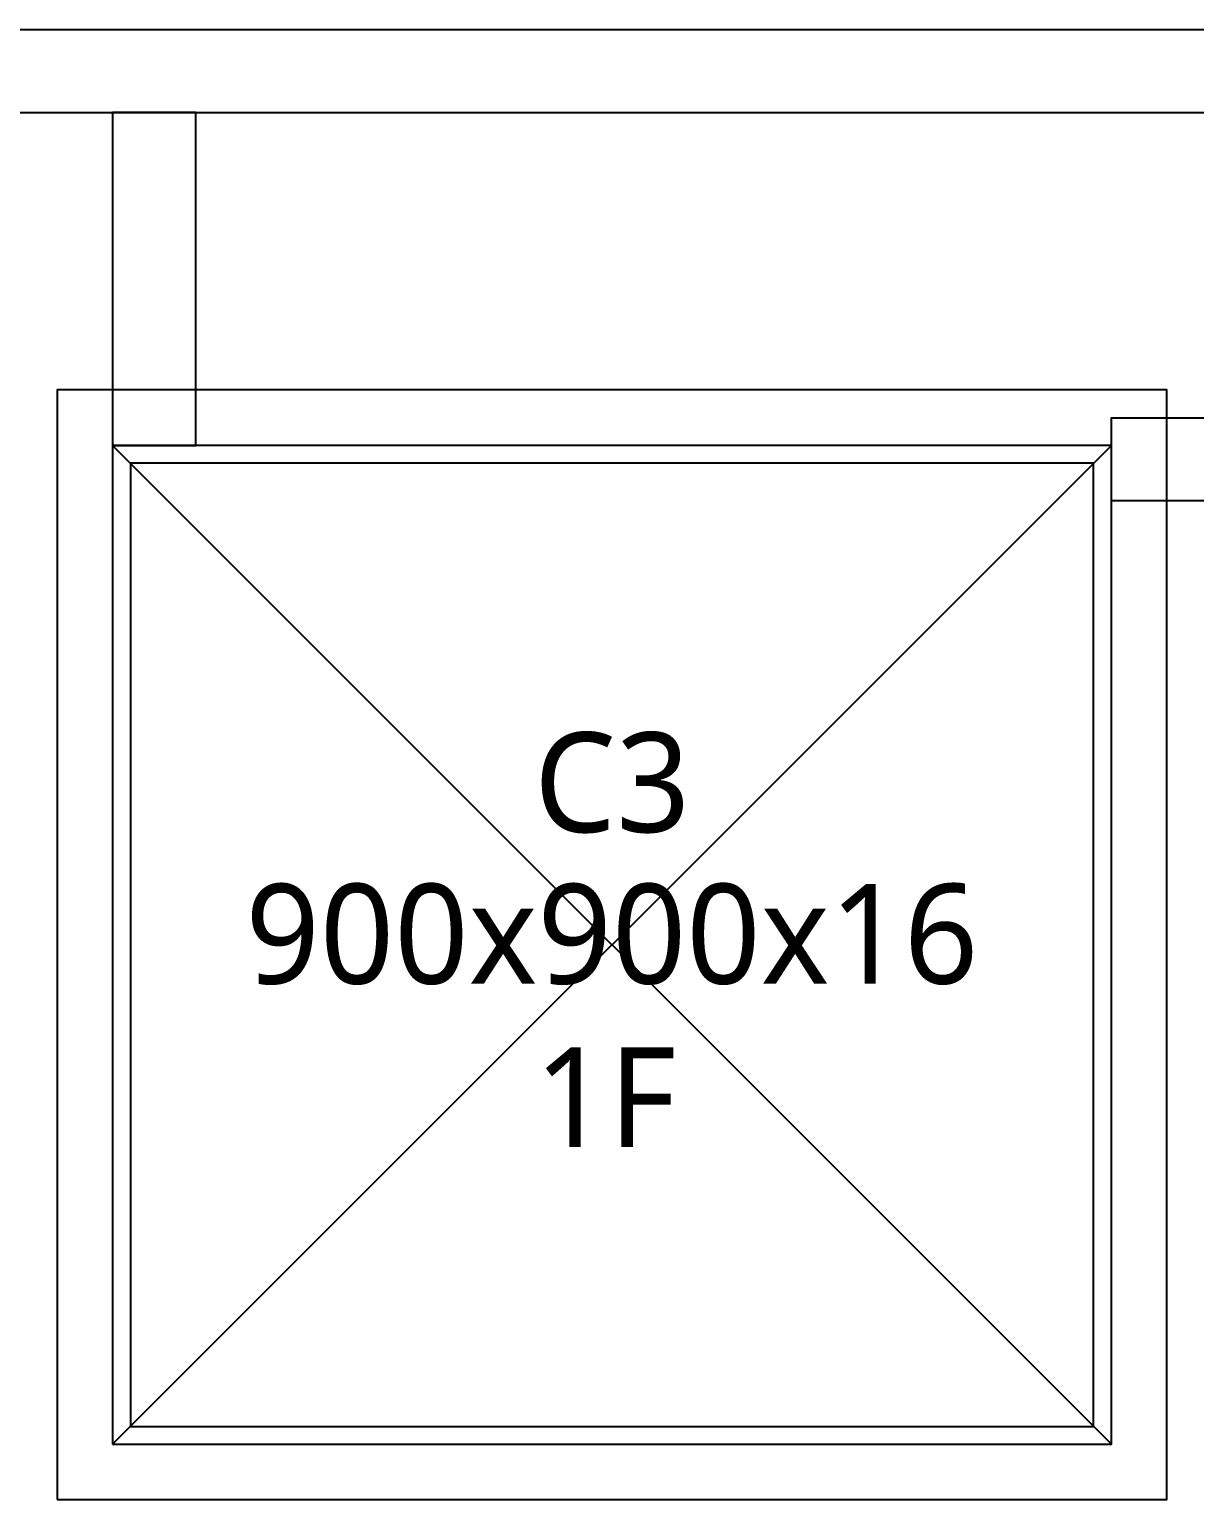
# Model space of a CAD drawing. Header units: millimetres. Extents: x -27104 to 125781, y -3376 to 46996.
# Drawn here: x 120024.36 to 120044.9, y 18667.8 to 18693.72 of the extents above; entities that cross this region are included whole.
import ezdxf
from ezdxf.enums import TextEntityAlignment as Align

# ---------------------------------------------------------------- set-up
doc = ezdxf.new("R2010")
doc.units = ezdxf.units.MM
doc.header["$LTSCALE"] = 100
doc.header["$MEASUREMENT"] = 0
doc.layers.get('0').update_dxf_attribs({"linetype": 'CONTINUOUS'})
doc.layers.get('Defpoints').update_dxf_attribs({"color": 171, "linetype": 'CONTINUOUS'})
doc.layers.add('#프레임 라인', color=189, linetype='CONTINUOUS', plot=False)
doc.layers.add('ELE9', color=9, linetype='CONTINUOUS')
doc.layers.add('FIN(패널-T75 글라스울)', color=6, linetype='CONTINUOUS')
doc.styles.add('TE', font='malgun_0.ttf')

# ---------------------------------------------------------------- blocks, each defined once
blk = doc.blocks.new('C3-1F')
at = {"layer": '#프레임 라인', "ltscale": 0.1}
blk.add_lwpolyline([(-500, -500), (500, -500), (500, 500), (-500, 500)], close=True, dxfattribs=at)
for points in [[(-450, -450), (450, -450), (450, 450), (-450, 450)], [(-434, -434), (434, -434), (434, 434), (-434, 434)]]:
    blk.add_lwpolyline(points, close=True)
at = {"layer": 'Defpoints', "ltscale": 10000}
for p, q in [((-450, -450), (450, 450)), ((450, -450), (-450, 450))]:
    blk.add_line(p, q, dxfattribs=at)
at = {"layer": 'Defpoints', "style": 'TE'}
for s, p in [('C3', (0.1, 101.5)), ('900x900x16', (-0.1, -35.1)), ('1F', (-6, -182.3))]:
    blk.add_text(s, height=90, dxfattribs=at).set_placement(p, align=Align.CENTER)
blk = doc.blocks.new('A$Ca9da7916')
at = {"layer": 'FIN(패널-T75 글라스울)'}
for p, q in [((227, 0), (227, 950)), ((302, 0), (302, 875))]:
    blk.add_line(p, q, dxfattribs=at)
blk = doc.blocks.new('ggtyu')
at = {"layer": 'ELE9', "color": 253}
for points in [[(58435.174, 18693.722), (58459.629, 18693.722)], [(58435.174, 18692.254), (58459.629, 18692.254)]]:
    blk.add_lwpolyline(points, dxfattribs=at)
at = {"layer": 'ELE9', "color": 253, "ltscale": 0.1}
blk.add_lwpolyline([(58450.825, 18692.254), (58450.825, 18686.385), (58452.293, 18686.385), (58452.293, 18692.254)], close=True, dxfattribs=at)
blk.add_lwpolyline([(58470.389, 18685.407), (58468.433, 18685.407), (58468.433, 18686.874), (58470.389, 18686.874)], dxfattribs=at)
at = {"layer": 'ELE9', "color": 253, "ltscale": 0.1, "xscale": 0.01956378461538462, "yscale": 0.01956378461538462, "zscale": 0.01956378461538462, "rotation": 270}
blk.add_blockref('A$Ca9da7916', (58459.629, 18698.163), dxfattribs=at)
at = {"layer": 'ELE9', "color": 253, "ltscale": 0.1, "xscale": 0.01956378461538462, "yscale": 0.01956378461538462, "zscale": 0.01956378461538462}
blk.add_blockref('C3-1F', (58459.629, 18677.582), dxfattribs=at)

msp = doc.modelspace()

# ---------------------------------------------------------------- block references
msp.add_blockref('ggtyu', (61575, 0))

doc.saveas('drawing.dxf')
